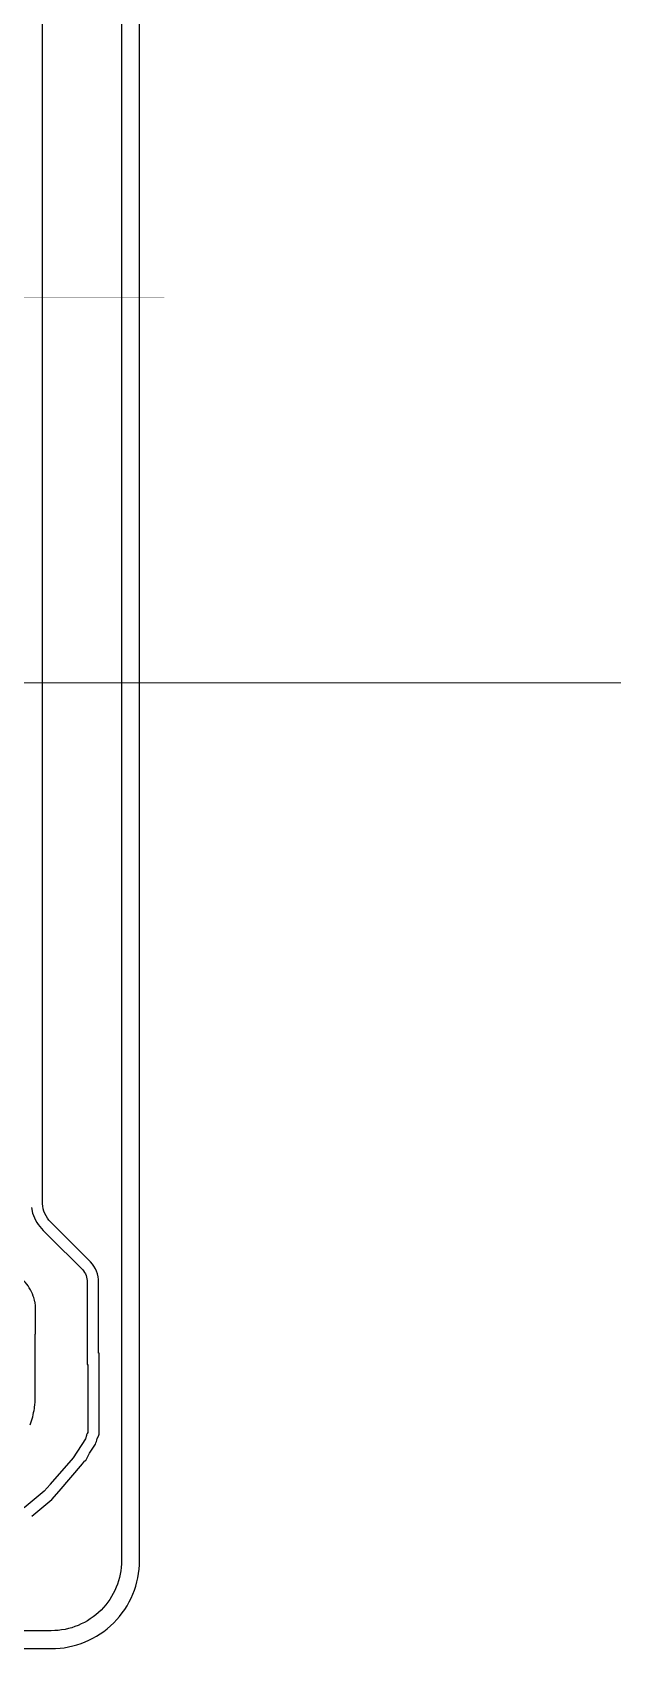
# Model space of a CAD drawing. Extents: x 726 to 4465, y 139 to 737.
# Drawn here: x 3909.54 to 3916.11, y 341.02 to 359.34 of the extents above; entities that cross this region are included whole.
import ezdxf

# ---------------------------------------------------------------- set-up
doc = ezdxf.new("R2010")
doc.units = 0
doc.layers.get('0').update_dxf_attribs({"lineweight": 5})
for name, color, linetype in [('bak_bak_ttr1-bcq6716', 11, 'Continuous'), ('bak_outline', 11, 'Continuous'), ('quyukuang', 9, 'Continuous')]:
    doc.layers.add(name, color=color, linetype=linetype)

msp = doc.modelspace()

# ---------------------------------------------------------------- linework, layer by layer
at = {"linetype": 'Continuous'}
msp.add_line((3924.261, 351.967), (3905.241, 351.967), dxfattribs=at)
at = {"layer": 'bak_bak_ttr1-bcq6716'}
msp.add_lwpolyline([(3897.355, 342.02), (3897.355, 363.551, -0.202307), (3901.857, 374.221, 0.202316), (3902.371, 375.441), (3902.371, 380.941, 0.202311), (3901.857, 382.161, -0.202307), (3897.355, 392.831), (3897.355, 423.84, -0.414216), (3898.151, 424.636), (3909.751, 424.636, -0.414216), (3910.548, 423.84), (3910.548, 393.246, 0.196007), (3911.319, 391.356, -0.196002), (3915.564, 380.941), (3915.564, 375.441, -0.196002), (3911.319, 365.026, 0.196006), (3910.548, 363.136), (3910.548, 342.02, -0.414217), (3909.751, 341.223), (3898.151, 341.223, -0.414217)], format="xyb", close=True, dxfattribs=at)
for points in [[(3909.531, 342.523), (3909.758, 342.711), (3909.84, 342.804), (3909.841, 342.806), (3910.106, 343.113), (3910.127, 343.146, -0.255895), (3910.134, 343.15, 0.278827), (3910.141, 343.154), (3910.184, 343.235), (3910.252, 343.339, 0.024288), (3910.272, 343.4), (3910.287, 343.428, 0.12243), (3910.293, 343.451), (3910.293, 344.367), (3910.287, 344.367), (3910.287, 345.172, 0.188421), (3910.196, 345.404), (3909.772, 345.828), (3909.772, 345.828), (3909.744, 345.856, -0.178909), (3909.65, 346.062), (3909.65, 363.172)], [(3909.526, 346.019), (3909.54, 345.955, 0.127145), (3909.659, 345.761), (3909.719, 345.7), (3909.719, 345.7), (3910.104, 345.316, -0.185781), (3910.159, 345.172), (3910.159, 344.24), (3910.165, 344.24), (3910.165, 343.483, -0.120942), (3910.159, 343.46), (3910.153, 343.448, -0.005917), (3910.15, 343.436), (3910.137, 343.397), (3909.999, 343.184), (3909.74, 342.885), (3909.738, 342.882), (3909.669, 342.803), (3909.445, 342.617)], [(3909.512, 343.557, 0.054303), (3909.559, 343.742, 0.007982), (3909.561, 343.751, 0.007507), (3909.561, 343.755, 0.032605), (3909.569, 343.87), (3909.568, 343.87), (3909.568, 343.942), (3909.569, 343.943, 0.006797), (3909.569, 344.159), (3909.568, 344.159), (3909.57, 344.582, -0.004371), (3909.572, 344.628), (3909.574, 344.876, 0.029941), (3909.569, 344.932, 0.036231), (3909.566, 344.952, 0.05816), (3909.547, 345.016, 0.111143), (3909.438, 345.192)]]:
    msp.add_lwpolyline(points, format="xyb", dxfattribs=at)
at = {"layer": 'bak_outline'}
msp.add_lwpolyline([(3909.751, 424.84), (3898.151, 424.84, 0.414215), (3897.151, 423.84), (3897.151, 392.832, 0.202312), (3901.715, 382.016, -0.202309), (3902.168, 380.941), (3902.168, 375.441, -0.202309), (3901.715, 374.367, 0.202312), (3897.151, 363.551), (3897.151, 342.02, 0.414215), (3898.151, 341.02), (3909.751, 341.02, 0.414215), (3910.751, 342.02), (3910.751, 363.136, -0.196013), (3911.464, 364.884, 0.196007), (3915.768, 375.441), (3915.768, 380.941, 0.196007), (3911.464, 391.498, -0.196013), (3910.751, 393.246), (3910.751, 423.84, 0.414215)], format="xyb", close=True, dxfattribs=at)
at = {"layer": 'quyukuang', "const_width": 0.001}
msp.add_lwpolyline([(3898.22, 347.447), (3898.22, 356.337), (3911.032, 356.337), (3911.032, 347.447)], close=True, dxfattribs=at)

doc.saveas('drawing.dxf')
